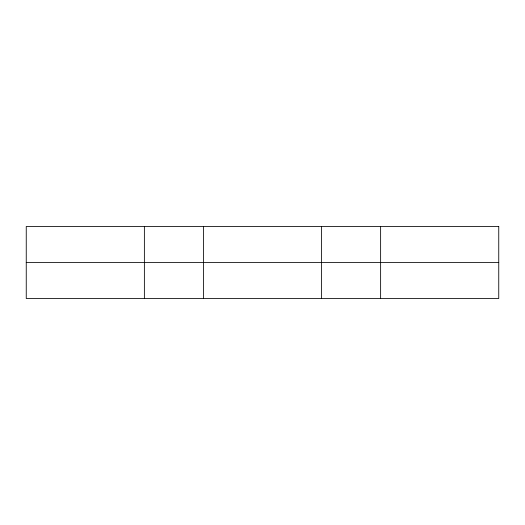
<?xml version="1.0" encoding="UTF-8"?>
<svg xmlns="http://www.w3.org/2000/svg" width="525" height="525" viewBox="0 0 525 525"><rect width="100%" height="100%" fill="white"/><g stroke="black" fill="none" stroke-linecap="round" stroke-linejoin="round"><path stroke-width="0.79" d="M26.25 262.5L498.75 262.5M380.625 226.498L380.625 298.502M321.562 226.498L321.562 298.502M203.438 226.498L203.438 298.502M144.375 226.498L144.375 298.502M498.75 226.498L26.25 226.498L26.25 298.502L498.75 298.502L498.75 226.498"/></g></svg>
